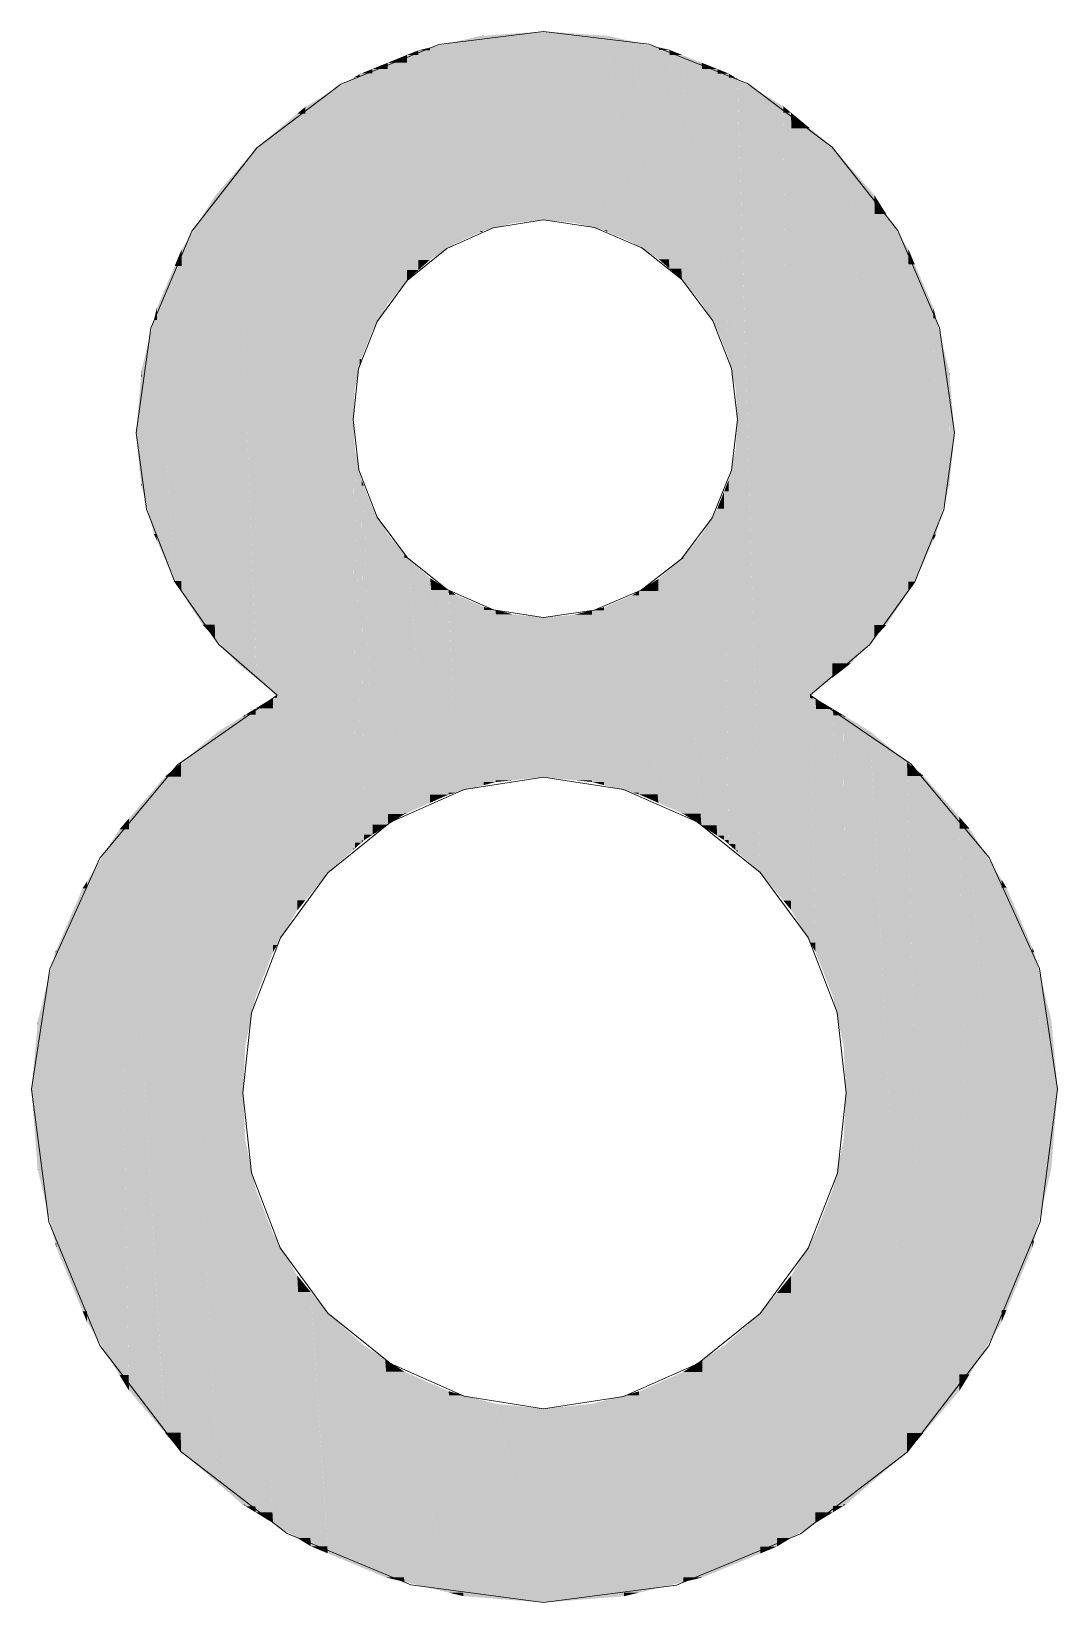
# Model space of a CAD drawing. Extents: x 885 to 2021, y 330 to 1122.
# Drawn here: x 1888.796 to 1890.175, y 643.773 to 645.885 of the extents above; entities that cross this region are included whole.
import ezdxf

# ---------------------------------------------------------------- set-up
doc = ezdxf.new("R2010")
doc.units = 0
doc.layers.get('0').update_dxf_attribs({"lineweight": 18})
doc.layers.add('P11_Plankopf_Ausführung_AF_4_800 Plankopf', color=7, linetype='Continuous', lineweight=25)

# ---------------------------------------------------------------- blocks, each defined once
blk = doc.blocks.new('Referenz-A0T8DI3SAL', base_point=(1729.7843, 502.0648))
at = {"layer": 'P11_Plankopf_Ausführung_AF_4_800 Plankopf', "color": 0, "linetype": 'Continuous', "lineweight": 13, "ltscale": 16.9}
for p, q in [((1889.4844, 645.8854), (1889.3436, 645.8679)), ((1889.6259, 645.8684), (1889.4844, 645.8854)), ((1889.3436, 645.8679), (1889.2122, 645.8146)), ((1889.7582, 645.8154), (1889.6259, 645.8684)), ((1889.2122, 645.8146), (1889.099, 645.729)), ((1889.8723, 645.73), (1889.7582, 645.8154)), ((1889.099, 645.729), (1889.0118, 645.617)), ((1889.9604, 645.6179), (1889.8723, 645.73)), ((1889.4168, 645.6214), (1889.3542, 645.5937)), ((1889.4844, 645.632), (1889.4168, 645.6214)), ((1889.5528, 645.6219), (1889.4844, 645.632)), ((1889.6162, 645.5946), (1889.5528, 645.6219)), ((1889.0118, 645.617), (1888.9565, 645.4864)), ((1890.0164, 645.4869), (1889.9604, 645.6179)), ((1889.3542, 645.5937), (1889.3009, 645.5507)), ((1889.6703, 645.5517), (1889.6162, 645.5946)), ((1889.3009, 645.5507), (1889.2606, 645.4954)), ((1889.7116, 645.4963), (1889.6703, 645.5517)), ((1889.2606, 645.4954), (1889.2359, 645.4316)), ((1889.737, 645.4321), (1889.7116, 645.4963)), ((1888.9565, 645.4864), (1888.937, 645.3458)), ((1890.0366, 645.3458), (1890.0164, 645.4869)), ((1889.2359, 645.4316), (1889.2286, 645.3635)), ((1889.745, 645.3635), (1889.737, 645.4321)), ((1888.937, 645.3458), (1888.9508, 645.2429)), ((1889.2286, 645.3635), (1889.2362, 645.2958)), ((1889.7368, 645.2953), (1889.745, 645.3635)), ((1890.0221, 645.2424), (1890.0366, 645.3458)), ((1889.2362, 645.2958), (1889.261, 645.2324)), ((1889.7111, 645.2315), (1889.7368, 645.2953)), ((1888.9508, 645.2429), (1888.9887, 645.1463)), ((1889.9831, 645.1454), (1890.0221, 645.2424)), ((1889.261, 645.2324), (1889.3014, 645.1775)), ((1889.6698, 645.1765), (1889.7111, 645.2315)), ((1889.3014, 645.1775), (1889.3547, 645.135)), ((1889.6157, 645.1341), (1889.6698, 645.1765)), ((1888.9887, 645.1463), (1889.0483, 645.0613)), ((1889.3547, 645.135), (1889.4171, 645.1077)), ((1889.5525, 645.1072), (1889.6157, 645.1341)), ((1889.9221, 645.0606), (1889.9831, 645.1454)), ((1889.4171, 645.1077), (1889.4844, 645.0975)), ((1889.4844, 645.0975), (1889.5525, 645.1072)), ((1889.0483, 645.0613), (1889.1264, 644.9929)), ((1889.8425, 644.9929), (1889.9221, 645.0606)), ((1889.1264, 644.9929), (1888.9925, 644.8995)), ((1889.9778, 644.9005), (1889.8425, 644.9929)), ((1890.0831, 644.7749), (1889.9778, 644.9005)), ((1888.9925, 644.8995), (1888.8882, 644.7738)), ((1889.4844, 644.8829), (1889.3776, 644.8661)), ((1889.5917, 644.8664), (1889.4844, 644.8829)), ((1889.3776, 644.8661), (1889.2787, 644.8223)), ((1889.6909, 644.8227), (1889.5917, 644.8664)), ((1889.2787, 644.8223), (1889.1945, 644.7543)), ((1889.7756, 644.7548), (1889.6909, 644.8227)), ((1888.8882, 644.7738), (1888.8212, 644.6249)), ((1890.1505, 644.6255), (1890.0831, 644.7749)), ((1889.1945, 644.7543), (1889.1308, 644.6669)), ((1889.8397, 644.6673), (1889.7756, 644.7548)), ((1889.1308, 644.6669), (1889.0919, 644.566)), ((1889.879, 644.5662), (1889.8397, 644.6673)), ((1890.175, 644.4635), (1890.1505, 644.6255)), ((1888.8212, 644.6249), (1888.7963, 644.4635)), ((1889.0919, 644.566), (1889.0804, 644.4584)), ((1889.8908, 644.4584), (1889.879, 644.5662)), ((1888.7963, 644.4635), (1888.8195, 644.2851)), ((1889.0804, 644.4584), (1889.0919, 644.3508)), ((1889.8791, 644.3505), (1889.8908, 644.4584)), ((1890.1514, 644.2848), (1890.175, 644.4635)), ((1889.0919, 644.3508), (1889.1307, 644.2498)), ((1889.8398, 644.2494), (1889.8791, 644.3505)), ((1888.8195, 644.2851), (1888.8881, 644.1187)), ((1890.0824, 644.1183), (1890.1514, 644.2848)), ((1889.1307, 644.2498), (1889.1945, 644.1623)), ((1889.7756, 644.1618), (1889.8398, 644.2494)), ((1889.1945, 644.1623), (1889.2786, 644.0943)), ((1889.691, 644.0939), (1889.7756, 644.1618)), ((1888.8881, 644.1187), (1888.9974, 643.9757)), ((1889.9727, 643.9752), (1890.0824, 644.1183)), ((1889.2786, 644.0943), (1889.3775, 644.0504)), ((1889.5917, 644.0501), (1889.691, 644.0939)), ((1889.3775, 644.0504), (1889.4844, 644.0336)), ((1889.4844, 644.0336), (1889.5917, 644.0501)), ((1888.9974, 643.9757), (1889.1399, 643.8659)), ((1889.8297, 643.8655), (1889.9727, 643.9752)), ((1889.1399, 643.8659), (1889.3061, 643.7968)), ((1889.6632, 643.7965), (1889.8297, 643.8655)), ((1889.3061, 643.7968), (1889.4844, 643.773)), ((1889.4844, 643.773), (1889.6632, 643.7965))]:
    blk.add_line(p, q, dxfattribs=at)
at = {"layer": 'P11_Plankopf_Ausführung_AF_4_800 Plankopf', "color": 0, "linetype": 'Continuous', "lineweight": 0, "ltscale": 0.0169}
for points in [[(1889.3661, 645.8636), (1889.3316, 645.8636), (1889.3661, 645.8716)], [(1889.3994, 645.8716), (1889.3661, 645.8716), (1889.3994, 645.8793)], [(1889.3994, 645.6152), (1889.3661, 645.6152), (1889.3661, 645.8716)], [(1889.3994, 645.6152), (1889.3994, 645.8716), (1889.3661, 645.8716)], [(1889.4037, 645.8793), (1889.3994, 645.8793), (1889.4037, 645.8796)], [(1889.4037, 645.6172), (1889.3994, 645.6172), (1889.3994, 645.8793)], [(1889.4037, 645.6172), (1889.4037, 645.8793), (1889.3994, 645.8793)], [(1889.4435, 645.8796), (1889.4037, 645.8796), (1889.4435, 645.8825)], [(1889.4435, 645.6278), (1889.4037, 645.6278), (1889.4037, 645.8796)], [(1889.4435, 645.6278), (1889.4435, 645.8796), (1889.4037, 645.8796)], [(1889.4844, 645.8825), (1889.4435, 645.8825), (1889.4844, 645.8854)], [(1889.4844, 645.632), (1889.4435, 645.632), (1889.4435, 645.8825)], [(1889.4844, 645.632), (1889.4844, 645.8825), (1889.4435, 645.8825)], [(1889.5252, 645.632), (1889.4844, 645.632), (1889.4844, 645.8854)], [(1889.5258, 645.8826), (1889.4849, 645.8826), (1889.4844, 645.8854)], [(1889.5258, 645.6281), (1889.5258, 645.8826), (1889.4849, 645.8826)], [(1889.5644, 645.6281), (1889.5258, 645.6281), (1889.5258, 645.8826)], [(1889.566, 645.8799), (1889.5262, 645.8799), (1889.5258, 645.8826)], [(1889.566, 645.6178), (1889.566, 645.8799), (1889.5262, 645.8799)], [(1889.5699, 645.6178), (1889.566, 645.6178), (1889.566, 645.8799)], [(1889.5699, 645.8797), (1889.566, 645.8797), (1889.566, 645.8799)], [(1889.5699, 645.6161), (1889.5699, 645.8797), (1889.566, 645.8797)], [(1889.6023, 645.6161), (1889.5699, 645.6161), (1889.5699, 645.8797)], [(1889.6041, 645.8719), (1889.5709, 645.8719), (1889.5699, 645.8797)], [(1889.6041, 645.6014), (1889.6041, 645.8719), (1889.5709, 645.8719)], [(1889.6365, 645.6014), (1889.6041, 645.6014), (1889.6041, 645.8719)], [(1889.6392, 645.8639), (1889.6051, 645.8639), (1889.6041, 645.8719)], [(1889.3009, 645.8433), (1889.275, 645.8433), (1889.3009, 645.8538)], [(1889.3163, 645.8538), (1889.3009, 645.8538), (1889.3163, 645.86)], [(1889.3163, 645.5645), (1889.3009, 645.5645), (1889.3009, 645.8538)], [(1889.3163, 645.5645), (1889.3163, 645.8538), (1889.3009, 645.8538)], [(1889.3316, 645.86), (1889.3163, 645.86), (1889.3316, 645.8636)], [(1889.3316, 645.5782), (1889.3163, 645.5782), (1889.3163, 645.86)], [(1889.3316, 645.5782), (1889.3316, 645.86), (1889.3163, 645.86)], [(1889.3661, 645.6005), (1889.3316, 645.6005), (1889.3316, 645.8636)], [(1889.3661, 645.6005), (1889.3661, 645.8636), (1889.3316, 645.8636)], [(1889.6392, 645.5791), (1889.6392, 645.8639), (1889.6051, 645.8639)], [(1889.6528, 645.5791), (1889.6392, 645.5791), (1889.6392, 645.8639)], [(1889.6534, 645.8606), (1889.6393, 645.8606), (1889.6392, 645.8639)], [(1889.6534, 645.5666), (1889.6534, 645.8606), (1889.6393, 645.8606)], [(1889.6695, 645.5666), (1889.6534, 645.5666), (1889.6534, 645.8606)], [(1889.6703, 645.8539), (1889.6538, 645.8539), (1889.6534, 645.8606)], [(1889.6703, 645.5517), (1889.6703, 645.8539), (1889.6538, 645.8539)], [(1889.6943, 645.5517), (1889.6703, 645.5517), (1889.6703, 645.8539)], [(1889.6968, 645.8433), (1889.6712, 645.8433), (1889.6703, 645.8539)], [(1889.2543, 645.8289), (1889.2395, 645.8289), (1889.2543, 645.8349)], [(1889.275, 645.8349), (1889.2543, 645.8349), (1889.275, 645.8433)], [(1889.275, 645.5188), (1889.2543, 645.5188), (1889.2543, 645.8349)], [(1889.275, 645.5188), (1889.275, 645.8349), (1889.2543, 645.8349)], [(1889.3009, 645.5507), (1889.275, 645.5507), (1889.275, 645.8433)], [(1889.3009, 645.5507), (1889.3009, 645.8433), (1889.275, 645.8433)], [(1889.6968, 645.5198), (1889.6968, 645.8433), (1889.6712, 645.8433)], [(1889.7159, 645.5198), (1889.6968, 645.5198), (1889.6968, 645.8433)], [(1889.718, 645.8348), (1889.6973, 645.8348), (1889.6968, 645.8433)], [(1889.718, 645.484), (1889.718, 645.8348), (1889.6973, 645.8348)], [(1889.7315, 645.484), (1889.718, 645.484), (1889.718, 645.8348)], [(1889.733, 645.8288), (1889.7182, 645.8288), (1889.718, 645.8348)], [(1889.2286, 645.8022), (1889.1945, 645.8022), (1889.2286, 645.8227)], [(1889.2308, 645.8227), (1889.2286, 645.8227), (1889.2308, 645.8241)], [(1889.2308, 645.4046), (1889.2286, 645.4046), (1889.2286, 645.8227)], [(1889.2308, 645.4046), (1889.2308, 645.8227), (1889.2286, 645.8227)], [(1889.2373, 645.8241), (1889.2308, 645.8241), (1889.2373, 645.828)], [(1889.2373, 645.4345), (1889.2308, 645.4345), (1889.2308, 645.8241)], [(1889.2373, 645.4345), (1889.2373, 645.8241), (1889.2308, 645.8241)], [(1889.2395, 645.828), (1889.2373, 645.828), (1889.2395, 645.8289)], [(1889.2395, 645.4448), (1889.2373, 645.4448), (1889.2373, 645.828)], [(1889.2395, 645.4448), (1889.2395, 645.828), (1889.2373, 645.828)], [(1889.2543, 645.4832), (1889.2395, 645.4832), (1889.2395, 645.8289)], [(1889.2543, 645.4832), (1889.2543, 645.8289), (1889.2395, 645.8289)], [(1889.733, 645.4463), (1889.733, 645.8288), (1889.7182, 645.8288)], [(1889.7333, 645.4463), (1889.733, 645.4463), (1889.733, 645.8288)], [(1889.7333, 645.8286), (1889.733, 645.8286), (1889.733, 645.8288)], [(1889.7333, 645.4455), (1889.7333, 645.8286), (1889.733, 645.8286)], [(1889.7415, 645.4455), (1889.7333, 645.4455), (1889.7333, 645.8286)], [(1889.7424, 645.8231), (1889.7334, 645.8231), (1889.7333, 645.8286)], [(1889.7424, 645.405), (1889.7424, 645.8231), (1889.7334, 645.8231)], [(1889.7448, 645.405), (1889.7424, 645.405), (1889.7424, 645.8231)], [(1889.745, 645.8216), (1889.7424, 645.8216), (1889.7424, 645.8231)], [(1889.745, 645.3635), (1889.745, 645.8216), (1889.7424, 645.8216)], [(1889.7748, 644.782), (1889.745, 644.782), (1889.745, 645.8216)], [(1889.7756, 645.8033), (1889.7456, 645.8033), (1889.745, 645.8216)], [(1889.1945, 645.7839), (1889.1642, 645.7839), (1889.1945, 645.8022)], [(1889.2286, 644.7849), (1889.1945, 644.7849), (1889.1945, 645.8022)], [(1889.2286, 644.7849), (1889.2286, 645.8022), (1889.1945, 645.8022)], [(1889.7756, 644.7548), (1889.7756, 645.8033), (1889.7456, 645.8033)], [(1889.8054, 644.7548), (1889.7756, 644.7548), (1889.7756, 645.8033)], [(1889.8065, 645.7849), (1889.7761, 645.7849), (1889.7756, 645.8033)], [(1889.1535, 645.7521), (1889.1264, 645.7521), (1889.1535, 645.7749)], [(1889.1642, 645.7749), (1889.1535, 645.7749), (1889.1642, 645.7839)], [(1889.1642, 644.717), (1889.1535, 644.717), (1889.1535, 645.7749)], [(1889.1642, 644.717), (1889.1642, 645.7749), (1889.1535, 645.7749)], [(1889.1945, 644.7543), (1889.1642, 644.7543), (1889.1642, 645.7839)], [(1889.1945, 644.7543), (1889.1945, 645.7839), (1889.1642, 645.7839)], [(1889.8065, 644.7169), (1889.8065, 645.7849), (1889.7761, 645.7849)], [(1889.8167, 644.7169), (1889.8065, 644.7169), (1889.8065, 645.7849)], [(1889.8168, 645.7763), (1889.8066, 645.7763), (1889.8065, 645.7849)], [(1889.8168, 644.7043), (1889.8168, 645.7763), (1889.8066, 645.7763)], [(1889.8415, 644.7043), (1889.8168, 644.7043), (1889.8168, 645.7763)], [(1889.8425, 645.7549), (1889.8173, 645.7549), (1889.8168, 645.7763)], [(1889.1264, 645.729), (1889.099, 645.729), (1889.1264, 645.7521)], [(1889.1535, 644.7038), (1889.1264, 644.7038), (1889.1264, 645.7521)], [(1889.1535, 644.7038), (1889.1535, 645.7521), (1889.1264, 645.7521)], [(1889.8425, 644.6603), (1889.8425, 645.7549), (1889.8173, 645.7549)], [(1889.8723, 645.0163), (1889.8425, 645.0163), (1889.8425, 645.7549)], [(1889.8723, 645.73), (1889.8435, 645.73), (1889.8425, 645.7549)], [(1889.099, 645.6985), (1889.0725, 645.6985), (1889.099, 645.729)], [(1889.1256, 645.0151), (1889.099, 645.0151), (1889.099, 645.729)], [(1889.1264, 644.9929), (1889.1264, 645.729), (1889.099, 645.729)], [(1889.8723, 645.0163), (1889.8723, 645.73), (1889.8435, 645.73)], [(1889.8974, 645.0359), (1889.8723, 645.0359), (1889.8723, 645.73)], [(1889.8974, 645.7013), (1889.8733, 645.7013), (1889.8723, 645.73)], [(1889.0725, 645.6645), (1889.0431, 645.6645), (1889.0725, 645.6985)], [(1889.0981, 645.0364), (1889.0725, 645.0364), (1889.0725, 645.6985)], [(1889.099, 645.0151), (1889.099, 645.6985), (1889.0725, 645.6985)], [(1889.8974, 645.0359), (1889.8974, 645.7013), (1889.8733, 645.7013)], [(1889.9287, 645.0699), (1889.8974, 645.0699), (1889.8974, 645.7013)], [(1889.9287, 645.6655), (1889.8992, 645.6655), (1889.8974, 645.7013)], [(1889.0431, 645.6374), (1889.0262, 645.6374), (1889.0431, 645.6645)], [(1889.071, 645.0692), (1889.0431, 645.0692), (1889.0431, 645.6645)], [(1889.0725, 645.0364), (1889.0725, 645.6645), (1889.0431, 645.6645)], [(1889.9287, 645.0699), (1889.9287, 645.6655), (1889.8992, 645.6655)], [(1889.9447, 645.0872), (1889.9287, 645.0872), (1889.9287, 645.6655)], [(1889.9447, 645.6401), (1889.9294, 645.6401), (1889.9287, 645.6655)], [(1889.9447, 645.0872), (1889.9447, 645.6401), (1889.9294, 645.6401)], [(1889.9743, 645.1321), (1889.9447, 645.1321), (1889.9447, 645.6401)], [(1889.9743, 645.593), (1889.9474, 645.593), (1889.9447, 645.6401)], [(1889.0262, 645.5921), (1888.998, 645.5921), (1889.0262, 645.6374)], [(1889.0426, 645.088), (1889.0262, 645.088), (1889.0262, 645.6374)], [(1889.0431, 645.0692), (1889.0431, 645.6374), (1889.0262, 645.6374)], [(1889.4037, 645.6172), (1889.4435, 645.6278), (1889.4037, 645.6278)], [(1889.4435, 645.6278), (1889.4844, 645.632), (1889.4435, 645.632)], [(1889.5258, 645.6281), (1889.5252, 645.632), (1889.4844, 645.632)], [(1889.566, 645.6178), (1889.5644, 645.6281), (1889.5258, 645.6281)], [(1889.3316, 645.5782), (1889.3661, 645.6005), (1889.3316, 645.6005)], [(1889.3661, 645.6005), (1889.3994, 645.6152), (1889.3661, 645.6152)], [(1889.3994, 645.6152), (1889.4037, 645.6172), (1889.3994, 645.6172)], [(1889.5699, 645.6161), (1889.5699, 645.6178), (1889.566, 645.6178)], [(1889.6041, 645.6014), (1889.6023, 645.6161), (1889.5699, 645.6161)], [(1889.6392, 645.5791), (1889.6365, 645.6014), (1889.6041, 645.6014)], [(1888.998, 645.57), (1888.9887, 645.57), (1888.998, 645.5921)], [(1889.0238, 645.1317), (1888.998, 645.1317), (1888.998, 645.5921)], [(1889.0262, 645.088), (1889.0262, 645.5921), (1888.998, 645.5921)], [(1889.3163, 645.5645), (1889.3316, 645.5782), (1889.3163, 645.5782)], [(1889.6534, 645.5666), (1889.6528, 645.5791), (1889.6392, 645.5791)], [(1889.9743, 645.1321), (1889.9743, 645.593), (1889.9474, 645.593)], [(1889.9831, 645.1454), (1889.9743, 645.1454), (1889.9743, 645.593)], [(1889.9831, 645.5724), (1889.9747, 645.5724), (1889.9743, 645.593)], [(1888.9887, 645.5136), (1888.9648, 645.5136), (1888.9887, 645.57)], [(1888.9977, 645.1463), (1888.9887, 645.1463), (1888.9887, 645.57)], [(1888.998, 645.1317), (1888.998, 645.57), (1888.9887, 645.57)], [(1889.3009, 645.5507), (1889.3163, 645.5645), (1889.3009, 645.5645)], [(1889.6703, 645.5517), (1889.6695, 645.5666), (1889.6534, 645.5666)], [(1889.9831, 645.1454), (1889.9831, 645.5724), (1889.9747, 645.5724)], [(1890.008, 645.2008), (1889.9831, 645.2008), (1889.9831, 645.5724)], [(1890.008, 645.5142), (1889.987, 645.5142), (1889.9831, 645.5724)], [(1889.275, 645.5188), (1889.3009, 645.5507), (1889.275, 645.5507)], [(1889.6968, 645.5198), (1889.6943, 645.5517), (1889.6703, 645.5517)], [(1888.9648, 645.4976), (1888.9609, 645.4976), (1888.9648, 645.5136)], [(1888.9851, 645.2007), (1888.9648, 645.2007), (1888.9648, 645.5136)], [(1888.9887, 645.1463), (1888.9887, 645.5136), (1888.9648, 645.5136)], [(1889.2543, 645.4832), (1889.275, 645.5188), (1889.2543, 645.5188)], [(1889.718, 645.484), (1889.7159, 645.5198), (1889.6968, 645.5198)], [(1890.008, 645.2008), (1890.008, 645.5142), (1889.987, 645.5142)], [(1890.0117, 645.209), (1890.008, 645.209), (1890.008, 645.5142)], [(1890.0117, 645.4995), (1890.0082, 645.4995), (1890.008, 645.5142)], [(1888.9609, 645.4308), (1888.9443, 645.4308), (1888.9609, 645.4976)], [(1888.9647, 645.2097), (1888.9609, 645.2097), (1888.9609, 645.4976)], [(1888.9648, 645.2007), (1888.9648, 645.4976), (1888.9609, 645.4976)], [(1890.0117, 645.209), (1890.0117, 645.4995), (1890.0082, 645.4995)], [(1890.0289, 645.2736), (1890.0117, 645.2736), (1890.0117, 645.4995)], [(1890.0289, 645.4311), (1890.0169, 645.4311), (1890.0117, 645.4995)], [(1889.2395, 645.4448), (1889.2543, 645.4832), (1889.2395, 645.4832)], [(1889.733, 645.4463), (1889.7315, 645.484), (1889.718, 645.484)], [(1888.9443, 645.4213), (1888.9435, 645.4213), (1888.9443, 645.4308)], [(1888.9561, 645.2737), (1888.9443, 645.2737), (1888.9443, 645.4308)], [(1888.9609, 645.2097), (1888.9609, 645.4308), (1888.9443, 645.4308)], [(1889.2308, 645.4046), (1889.2373, 645.4345), (1889.2308, 645.4345)], [(1889.2373, 645.4345), (1889.2395, 645.4448), (1889.2373, 645.4448)], [(1889.7333, 645.4455), (1889.7333, 645.4463), (1889.733, 645.4463)], [(1889.7424, 645.405), (1889.7415, 645.4455), (1889.7333, 645.4455)], [(1890.0289, 645.2736), (1890.0289, 645.4311), (1890.0169, 645.4311)], [(1890.0297, 645.2764), (1890.0289, 645.2764), (1890.0289, 645.4311)], [(1890.0297, 645.4228), (1890.029, 645.4228), (1890.0289, 645.4311)], [(1888.9435, 645.3458), (1888.937, 645.3458), (1888.9435, 645.4213)], [(1888.9443, 645.2768), (1888.9435, 645.2768), (1888.9435, 645.4213)], [(1888.9443, 645.2737), (1888.9443, 645.4213), (1888.9435, 645.4213)], [(1890.0297, 645.2764), (1890.0297, 645.4228), (1890.029, 645.4228)], [(1890.0366, 645.3458), (1890.0297, 645.3458), (1890.0297, 645.4228)], [(1889.2286, 645.3635), (1889.2308, 645.4046), (1889.2286, 645.4046)], [(1889.745, 645.3635), (1889.7448, 645.405), (1889.7424, 645.405)], [(1888.9435, 645.2768), (1888.9435, 645.3458), (1888.937, 645.3458)], [(1889.231, 644.7871), (1889.2286, 644.7871), (1889.2286, 645.3635)], [(1889.231, 645.3226), (1889.2288, 645.3226), (1889.2286, 645.3635)], [(1889.745, 645.3223), (1889.7422, 645.3223), (1889.745, 645.3635)], [(1890.0297, 645.2764), (1890.0366, 645.3458), (1890.0297, 645.3458)], [(1889.231, 644.7871), (1889.231, 645.3226), (1889.2288, 645.3226)], [(1889.2398, 644.7949), (1889.231, 644.7949), (1889.231, 645.3226)], [(1889.2398, 645.2826), (1889.2317, 645.2826), (1889.231, 645.3226)], [(1889.7422, 645.282), (1889.733, 645.282), (1889.7422, 645.3223)], [(1889.745, 644.7845), (1889.7422, 644.7845), (1889.7422, 645.3223)], [(1889.745, 644.782), (1889.745, 645.3223), (1889.7422, 645.3223)], [(1889.2398, 644.7949), (1889.2398, 645.2826), (1889.2317, 645.2826)], [(1889.2429, 644.7977), (1889.2398, 644.7977), (1889.2398, 645.2826)], [(1889.2429, 645.2747), (1889.2399, 645.2747), (1889.2398, 645.2826)], [(1889.733, 645.2669), (1889.7269, 645.2669), (1889.733, 645.282)], [(1889.7421, 644.7928), (1889.733, 644.7928), (1889.733, 645.282)], [(1889.7422, 644.7845), (1889.7422, 645.282), (1889.733, 645.282)], [(1888.9443, 645.2737), (1888.9443, 645.2768), (1888.9435, 645.2768)], [(1888.9609, 645.2097), (1888.9561, 645.2737), (1888.9443, 645.2737)], [(1889.2429, 644.7977), (1889.2429, 645.2747), (1889.2399, 645.2747)], [(1889.2547, 644.8054), (1889.2429, 644.8054), (1889.2429, 645.2747)], [(1889.2547, 645.2445), (1889.2437, 645.2445), (1889.2429, 645.2747)], [(1889.7269, 645.2437), (1889.7176, 645.2437), (1889.7269, 645.2669)], [(1889.7329, 644.7982), (1889.7269, 644.7982), (1889.7269, 645.2669)], [(1889.733, 644.7928), (1889.733, 645.2669), (1889.7269, 645.2669)], [(1890.0117, 645.209), (1890.0289, 645.2736), (1890.0117, 645.2736)], [(1890.0289, 645.2736), (1890.0297, 645.2764), (1890.0289, 645.2764)], [(1889.2547, 644.8054), (1889.2547, 645.2445), (1889.2437, 645.2445)], [(1889.2754, 644.8188), (1889.2547, 644.8188), (1889.2547, 645.2445)], [(1889.2754, 645.2092), (1889.2564, 645.2092), (1889.2547, 645.2445)], [(1889.7176, 645.2082), (1889.6964, 645.2082), (1889.7176, 645.2437)], [(1889.7268, 644.8042), (1889.7176, 644.8042), (1889.7176, 645.2437)], [(1889.7269, 644.7982), (1889.7269, 645.2437), (1889.7176, 645.2437)], [(1888.9648, 645.2007), (1888.9647, 645.2097), (1888.9609, 645.2097)], [(1888.9887, 645.1463), (1888.9851, 645.2007), (1888.9648, 645.2007)], [(1889.2754, 644.8188), (1889.2754, 645.2092), (1889.2564, 645.2092)], [(1889.2975, 644.8331), (1889.2754, 644.8331), (1889.2754, 645.2092)], [(1889.2975, 645.1823), (1889.277, 645.1823), (1889.2754, 645.2092)], [(1889.6964, 645.1792), (1889.6721, 645.1792), (1889.6964, 645.2082)], [(1889.7169, 644.8179), (1889.6964, 644.8179), (1889.6964, 645.2082)], [(1889.7176, 644.8042), (1889.7176, 645.2082), (1889.6964, 645.2082)], [(1889.9831, 645.1454), (1890.008, 645.2008), (1889.9831, 645.2008)], [(1890.008, 645.2008), (1890.0117, 645.209), (1890.008, 645.209)], [(1889.2975, 644.8331), (1889.2975, 645.1823), (1889.277, 645.1823)], [(1889.3014, 644.8348), (1889.2975, 644.8348), (1889.2975, 645.1823)], [(1889.3014, 645.1775), (1889.2975, 645.1775), (1889.2975, 645.1823)], [(1889.3014, 644.8348), (1889.3014, 645.1775), (1889.2975, 645.1775)], [(1889.332, 644.8484), (1889.3014, 644.8484), (1889.3014, 645.1775)], [(1889.332, 645.1503), (1889.304, 645.1503), (1889.3014, 645.1775)], [(1889.6698, 645.1494), (1889.6387, 645.1494), (1889.6698, 645.1765)], [(1889.6721, 645.1765), (1889.6698, 645.1765), (1889.6721, 645.1792)], [(1889.6721, 644.8345), (1889.6698, 644.8345), (1889.6698, 645.1765)], [(1889.6721, 644.8335), (1889.6721, 645.1765), (1889.6698, 645.1765)], [(1889.6953, 644.8335), (1889.6721, 644.8335), (1889.6721, 645.1792)], [(1889.6964, 644.8179), (1889.6964, 645.1792), (1889.6721, 645.1792)], [(1888.998, 645.1317), (1888.9977, 645.1463), (1888.9887, 645.1463)], [(1889.332, 644.8484), (1889.332, 645.1503), (1889.304, 645.1503)], [(1889.3569, 644.8594), (1889.332, 644.8594), (1889.332, 645.1503)], [(1889.3569, 645.1344), (1889.3334, 645.1344), (1889.332, 645.1503)], [(1889.3569, 644.8594), (1889.3569, 645.1344), (1889.3334, 645.1344)], [(1889.3665, 644.862), (1889.3569, 644.862), (1889.3569, 645.1344)], [(1889.3665, 645.1282), (1889.3572, 645.1282), (1889.3569, 645.1344)], [(1889.6124, 645.1274), (1889.6037, 645.1274), (1889.6124, 645.1329)], [(1889.6387, 645.1329), (1889.6124, 645.1329), (1889.6387, 645.1494)], [(1889.6376, 644.8597), (1889.6124, 644.8597), (1889.6124, 645.1329)], [(1889.6387, 644.8482), (1889.6387, 645.1329), (1889.6124, 645.1329)], [(1889.6685, 644.8482), (1889.6387, 644.8482), (1889.6387, 645.1494)], [(1889.6698, 644.8345), (1889.6698, 645.1494), (1889.6387, 645.1494)], [(1889.9743, 645.1321), (1889.9831, 645.1454), (1889.9743, 645.1454)], [(1889.0262, 645.088), (1889.0238, 645.1317), (1888.998, 645.1317)], [(1889.3665, 644.862), (1889.3665, 645.1282), (1889.3572, 645.1282)], [(1889.4041, 644.872), (1889.3665, 644.872), (1889.3665, 645.1282)], [(1889.4041, 645.1118), (1889.3689, 645.1118), (1889.3665, 645.1282)], [(1889.4041, 644.872), (1889.4041, 645.1118), (1889.3689, 645.1118)], [(1889.4198, 644.8762), (1889.4041, 644.8762), (1889.4041, 645.1118)], [(1889.4198, 645.1077), (1889.4043, 645.1077), (1889.4041, 645.1118)], [(1889.5657, 645.1071), (1889.5493, 645.1071), (1889.5657, 645.1112)], [(1889.6037, 645.1112), (1889.5657, 645.1112), (1889.6037, 645.1274)], [(1889.6022, 644.872), (1889.5657, 644.872), (1889.5657, 645.1112)], [(1889.6037, 644.862), (1889.6037, 645.1112), (1889.5657, 645.1112)], [(1889.6123, 644.862), (1889.6037, 644.862), (1889.6037, 645.1274)], [(1889.6124, 644.8597), (1889.6124, 645.1274), (1889.6037, 645.1274)], [(1889.9447, 645.0872), (1889.9743, 645.1321), (1889.9447, 645.1321)], [(1889.4198, 644.8762), (1889.4198, 645.1077), (1889.4043, 645.1077)], [(1889.4437, 644.8786), (1889.4198, 644.8786), (1889.4198, 645.1077)], [(1889.4437, 645.1015), (1889.4204, 645.1015), (1889.4198, 645.1077)], [(1889.4437, 644.8786), (1889.4437, 645.1015), (1889.4204, 645.1015)], [(1889.4844, 644.8829), (1889.4437, 644.8829), (1889.4437, 645.1015)], [(1889.4844, 645.0975), (1889.4444, 645.0975), (1889.4437, 645.1015)], [(1889.4844, 644.8829), (1889.4844, 645.0975), (1889.4444, 645.0975)], [(1889.5256, 645.0975), (1889.4844, 645.0975), (1889.5256, 645.1011)], [(1889.5248, 644.8829), (1889.4844, 644.8829), (1889.4844, 645.0975)], [(1889.5256, 644.8787), (1889.5256, 645.0975), (1889.4844, 645.0975)], [(1889.5493, 645.1011), (1889.5256, 645.1011), (1889.5493, 645.1071)], [(1889.5491, 644.8787), (1889.5256, 644.8787), (1889.5256, 645.1011)], [(1889.5493, 644.8763), (1889.5493, 645.1011), (1889.5256, 645.1011)], [(1889.5654, 644.8763), (1889.5493, 644.8763), (1889.5493, 645.1071)], [(1889.5657, 644.872), (1889.5657, 645.1071), (1889.5493, 645.1071)], [(1889.0431, 645.0692), (1889.0426, 645.088), (1889.0262, 645.088)], [(1889.0725, 645.0364), (1889.071, 645.0692), (1889.0431, 645.0692)], [(1889.8974, 645.0359), (1889.9287, 645.0699), (1889.8974, 645.0699)], [(1889.9287, 645.0699), (1889.9447, 645.0872), (1889.9287, 645.0872)], [(1889.099, 645.0151), (1889.0981, 645.0364), (1889.0725, 645.0364)], [(1889.8723, 645.0163), (1889.8974, 645.0359), (1889.8723, 645.0359)], [(1889.1264, 644.9929), (1889.1256, 645.0151), (1889.099, 645.0151)], [(1889.8425, 644.9929), (1889.8723, 645.0163), (1889.8425, 645.0163)], [(1889.1209, 644.9751), (1889.0975, 644.9751), (1889.1209, 644.9895)], [(1889.1264, 644.9895), (1889.1209, 644.9895), (1889.1264, 644.9929)], [(1889.1264, 644.657), (1889.1209, 644.657), (1889.1209, 644.9895)], [(1889.1264, 644.657), (1889.1264, 644.9895), (1889.1209, 644.9895)], [(1889.8494, 644.6603), (1889.8425, 644.6603), (1889.8425, 644.9929)], [(1889.8497, 644.9886), (1889.8426, 644.9886), (1889.8425, 644.9929)], [(1889.8497, 644.648), (1889.8497, 644.9886), (1889.8426, 644.9886)], [(1889.8697, 644.648), (1889.8497, 644.648), (1889.8497, 644.9886)], [(1889.8733, 644.9744), (1889.8505, 644.9744), (1889.8497, 644.9886)], [(1889.0795, 644.9439), (1889.0468, 644.9439), (1889.0795, 644.9641)], [(1889.0804, 644.9641), (1889.0795, 644.9641), (1889.0804, 644.9646)], [(1889.0804, 643.9053), (1889.0795, 643.9053), (1889.0795, 644.9641)], [(1889.0804, 643.9048), (1889.0804, 644.9641), (1889.0795, 644.9641)], [(1889.0839, 644.9646), (1889.0804, 644.9646), (1889.0839, 644.9668)], [(1889.0839, 644.5233), (1889.0804, 644.5233), (1889.0804, 644.9646)], [(1889.0839, 644.5233), (1889.0839, 644.9646), (1889.0804, 644.9646)], [(1889.0975, 644.9668), (1889.0839, 644.9668), (1889.0975, 644.9751)], [(1889.0975, 644.5869), (1889.0839, 644.5869), (1889.0839, 644.9668)], [(1889.0975, 644.5869), (1889.0975, 644.9668), (1889.0839, 644.9668)], [(1889.1209, 644.6476), (1889.0975, 644.6476), (1889.0975, 644.9751)], [(1889.1209, 644.6476), (1889.1209, 644.9751), (1889.0975, 644.9751)], [(1889.8733, 644.5872), (1889.8733, 644.9744), (1889.8505, 644.9744)], [(1889.8852, 644.5872), (1889.8733, 644.5872), (1889.8733, 644.9744)], [(1889.8871, 644.9661), (1889.8736, 644.9661), (1889.8733, 644.9744)], [(1889.8871, 644.5235), (1889.8871, 644.9661), (1889.8736, 644.9661)], [(1889.8904, 644.5235), (1889.8871, 644.5235), (1889.8871, 644.9661)], [(1889.8908, 644.9639), (1889.8872, 644.9639), (1889.8871, 644.9661)], [(1889.8908, 644.4584), (1889.8908, 644.9639), (1889.8872, 644.9639)], [(1889.9229, 643.9327), (1889.8908, 643.9327), (1889.8908, 644.9639)], [(1889.9229, 644.9446), (1889.8914, 644.9446), (1889.8908, 644.9639)], [(1889.0468, 644.9019), (1888.9974, 644.9019), (1889.0468, 644.9439)], [(1889.0786, 643.9334), (1889.0468, 643.9334), (1889.0468, 644.9439)], [(1889.0795, 643.9053), (1889.0795, 644.9439), (1889.0468, 644.9439)], [(1889.9229, 643.9327), (1889.9229, 644.9446), (1889.8914, 644.9446)], [(1889.9727, 643.9752), (1889.9229, 643.9752), (1889.9229, 644.9446)], [(1889.9727, 644.903), (1889.9251, 644.903), (1889.9229, 644.9446)], [(1888.9974, 644.8833), (1888.9756, 644.8833), (1888.9974, 644.9019)], [(1889.0446, 643.9757), (1888.9974, 643.9757), (1888.9974, 644.9019)], [(1889.0468, 643.9334), (1889.0468, 644.9019), (1888.9974, 644.9019)], [(1889.9727, 643.9752), (1889.9727, 644.903), (1889.9251, 644.903)], [(1889.9949, 644.0012), (1889.9727, 644.0012), (1889.9727, 644.903)], [(1889.9949, 644.8844), (1889.9732, 644.8844), (1889.9727, 644.903)], [(1888.9756, 644.8273), (1888.9273, 644.8273), (1888.9756, 644.8833)], [(1888.9968, 644.0014), (1888.9756, 644.0014), (1888.9756, 644.8833)], [(1888.9974, 643.9757), (1888.9974, 644.8833), (1888.9756, 644.8833)], [(1889.4437, 644.8786), (1889.4844, 644.8829), (1889.4437, 644.8829)], [(1889.5256, 644.8787), (1889.5248, 644.8829), (1889.4844, 644.8829)], [(1889.5493, 644.8763), (1889.5491, 644.8787), (1889.5256, 644.8787)], [(1889.9949, 644.0012), (1889.9949, 644.8844), (1889.9732, 644.8844)], [(1890.0431, 644.0576), (1889.9949, 644.0576), (1889.9949, 644.8844)], [(1890.0431, 644.8292), (1889.9981, 644.8292), (1889.9949, 644.8844)], [(1889.332, 644.8484), (1889.3569, 644.8594), (1889.332, 644.8594)], [(1889.3569, 644.8594), (1889.3665, 644.862), (1889.3569, 644.862)], [(1889.3665, 644.862), (1889.4041, 644.872), (1889.3665, 644.872)], [(1889.4041, 644.872), (1889.4198, 644.8762), (1889.4041, 644.8762)], [(1889.4198, 644.8762), (1889.4437, 644.8786), (1889.4198, 644.8786)], [(1889.5657, 644.872), (1889.5654, 644.8763), (1889.5493, 644.8763)], [(1889.6037, 644.862), (1889.6022, 644.872), (1889.5657, 644.872)], [(1889.6124, 644.8597), (1889.6123, 644.862), (1889.6037, 644.862)], [(1889.6387, 644.8482), (1889.6376, 644.8597), (1889.6124, 644.8597)], [(1889.3014, 644.8348), (1889.332, 644.8484), (1889.3014, 644.8484)], [(1889.6698, 644.8345), (1889.6685, 644.8482), (1889.6387, 644.8482)], [(1888.9273, 644.8125), (1888.9145, 644.8125), (1888.9273, 644.8273)], [(1888.9722, 644.0581), (1888.9273, 644.0581), (1888.9273, 644.8273)], [(1888.9756, 644.0014), (1888.9756, 644.8273), (1888.9273, 644.8273)], [(1889.2547, 644.8054), (1889.2754, 644.8188), (1889.2547, 644.8188)], [(1889.2754, 644.8188), (1889.2975, 644.8331), (1889.2754, 644.8331)], [(1889.2975, 644.8331), (1889.3014, 644.8348), (1889.2975, 644.8348)], [(1889.6721, 644.8335), (1889.6721, 644.8345), (1889.6698, 644.8345)], [(1889.6964, 644.8179), (1889.6953, 644.8335), (1889.6721, 644.8335)], [(1889.7176, 644.8042), (1889.7169, 644.8179), (1889.6964, 644.8179)], [(1890.0431, 644.0576), (1890.0431, 644.8292), (1889.9981, 644.8292)], [(1890.0566, 644.0797), (1890.0431, 644.0797), (1890.0431, 644.8292)], [(1890.0566, 644.8137), (1890.0434, 644.8137), (1890.0431, 644.8292)], [(1888.9145, 644.7426), (1888.8709, 644.7426), (1888.9145, 644.8125)], [(1888.9269, 644.079), (1888.9145, 644.079), (1888.9145, 644.8125)], [(1888.9273, 644.0581), (1888.9273, 644.8125), (1888.9145, 644.8125)], [(1889.231, 644.7871), (1889.2398, 644.7949), (1889.231, 644.7949)], [(1889.2398, 644.7949), (1889.2429, 644.7977), (1889.2398, 644.7977)], [(1889.2429, 644.7977), (1889.2547, 644.8054), (1889.2429, 644.8054)], [(1889.7269, 644.7982), (1889.7268, 644.8042), (1889.7176, 644.8042)], [(1889.733, 644.7928), (1889.7329, 644.7982), (1889.7269, 644.7982)], [(1890.0566, 644.0797), (1890.0566, 644.8137), (1890.0434, 644.8137)], [(1890.0997, 644.15), (1890.0566, 644.15), (1890.0566, 644.8137)], [(1890.0997, 644.7451), (1890.0611, 644.7451), (1890.0566, 644.8137)], [(1889.1945, 644.7543), (1889.2286, 644.7849), (1889.1945, 644.7849)], [(1889.2286, 644.7849), (1889.231, 644.7871), (1889.2286, 644.7871)], [(1889.7422, 644.7845), (1889.7421, 644.7928), (1889.733, 644.7928)], [(1889.745, 644.782), (1889.745, 644.7845), (1889.7422, 644.7845)], [(1889.7756, 644.7548), (1889.7748, 644.782), (1889.745, 644.782)], [(1889.1642, 644.717), (1889.1945, 644.7543), (1889.1642, 644.7543)], [(1889.8065, 644.7169), (1889.8054, 644.7548), (1889.7756, 644.7548)], [(1888.865, 644.6504), (1888.8297, 644.6504), (1888.865, 644.7332)], [(1888.8709, 644.7332), (1888.865, 644.7332), (1888.8709, 644.7426)], [(1888.8708, 644.1647), (1888.865, 644.1647), (1888.865, 644.7332)], [(1888.8709, 644.1504), (1888.8709, 644.7332), (1888.865, 644.7332)], [(1888.9098, 644.1504), (1888.8709, 644.1504), (1888.8709, 644.7426)], [(1888.9145, 644.079), (1888.9145, 644.7426), (1888.8709, 644.7426)], [(1890.0997, 644.15), (1890.0997, 644.7451), (1890.0611, 644.7451)], [(1890.1065, 644.1665), (1890.0997, 644.1665), (1890.0997, 644.7451)], [(1890.1065, 644.7342), (1890.0998, 644.7342), (1890.0997, 644.7451)], [(1890.1065, 644.1665), (1890.1065, 644.7342), (1890.0998, 644.7342)], [(1890.1412, 644.2501), (1890.1065, 644.2501), (1890.1065, 644.7342)], [(1890.1412, 644.6532), (1890.1123, 644.6532), (1890.1065, 644.7342)], [(1889.1535, 644.7038), (1889.1642, 644.717), (1889.1535, 644.717)], [(1889.8168, 644.7043), (1889.8167, 644.7169), (1889.8065, 644.7169)], [(1889.1264, 644.657), (1889.1535, 644.7038), (1889.1264, 644.7038)], [(1889.8425, 644.6603), (1889.8415, 644.7043), (1889.8168, 644.7043)], [(1888.8283, 644.5566), (1888.8052, 644.5566), (1888.8283, 644.6472)], [(1888.8297, 644.6472), (1888.8283, 644.6472), (1888.8297, 644.6504)], [(1888.8297, 644.2562), (1888.8283, 644.2562), (1888.8283, 644.6472)], [(1888.8297, 644.2504), (1888.8297, 644.6472), (1888.8283, 644.6472)], [(1888.8588, 644.2504), (1888.8297, 644.2504), (1888.8297, 644.6504)], [(1888.865, 644.1647), (1888.865, 644.6504), (1888.8297, 644.6504)], [(1889.0975, 644.5869), (1889.1209, 644.6476), (1889.0975, 644.6476)], [(1889.1209, 644.6476), (1889.1264, 644.657), (1889.1209, 644.657)], [(1889.8497, 644.648), (1889.8494, 644.6603), (1889.8425, 644.6603)], [(1889.8733, 644.5872), (1889.8697, 644.648), (1889.8497, 644.648)], [(1890.1412, 644.2501), (1890.1412, 644.6532), (1890.1123, 644.6532)], [(1890.1434, 644.2595), (1890.1412, 644.2595), (1890.1412, 644.6532)], [(1890.1434, 644.6479), (1890.1412, 644.6479), (1890.1412, 644.6532)], [(1890.1434, 644.2595), (1890.1434, 644.6479), (1890.1412, 644.6479)], [(1890.1664, 644.3553), (1890.1434, 644.3553), (1890.1434, 644.6479)], [(1890.1664, 644.557), (1890.1506, 644.557), (1890.1434, 644.6479)], [(1889.0839, 644.5233), (1889.0975, 644.5869), (1889.0839, 644.5869)], [(1889.8871, 644.5235), (1889.8852, 644.5872), (1889.8733, 644.5872)], [(1888.8046, 644.4635), (1888.7963, 644.4635), (1888.8046, 644.5502)], [(1888.8052, 644.5502), (1888.8046, 644.5502), (1888.8052, 644.5566)], [(1888.8052, 644.3557), (1888.8046, 644.3557), (1888.8046, 644.5502)], [(1888.8052, 644.3531), (1888.8052, 644.5502), (1888.8046, 644.5502)], [(1888.8209, 644.3531), (1888.8052, 644.3531), (1888.8052, 644.5566)], [(1888.8283, 644.2562), (1888.8283, 644.5566), (1888.8052, 644.5566)], [(1890.1664, 644.3553), (1890.1664, 644.557), (1890.1506, 644.557)], [(1890.1665, 644.3555), (1890.1664, 644.3555), (1890.1664, 644.557)], [(1890.1665, 644.5566), (1890.1664, 644.5566), (1890.1664, 644.557)], [(1890.1665, 644.3555), (1890.1665, 644.5566), (1890.1664, 644.5566)], [(1890.175, 644.4635), (1890.1665, 644.4635), (1890.1665, 644.5566)], [(1889.0804, 644.4584), (1889.0839, 644.5233), (1889.0804, 644.5233)], [(1889.8908, 644.4584), (1889.8904, 644.5235), (1889.8871, 644.5235)], [(1888.8046, 644.3557), (1888.8046, 644.4635), (1888.7963, 644.4635)], [(1889.0839, 643.9048), (1889.0804, 643.9048), (1889.0804, 644.4584)], [(1889.0839, 644.3934), (1889.0808, 644.3934), (1889.0804, 644.4584)], [(1889.8908, 644.449), (1889.8903, 644.449), (1889.8908, 644.4584)], [(1890.1665, 644.3555), (1890.175, 644.4635), (1890.1665, 644.4635)], [(1889.8903, 644.3933), (1889.8872, 644.3933), (1889.8903, 644.449)], [(1889.8908, 643.9053), (1889.8903, 643.9053), (1889.8903, 644.449)], [(1889.8908, 643.9053), (1889.8908, 644.449), (1889.8903, 644.449)], [(1889.0839, 643.9026), (1889.0839, 644.3934), (1889.0808, 644.3934)], [(1889.0973, 643.9026), (1889.0839, 643.9026), (1889.0839, 644.3934)], [(1889.0975, 644.3298), (1889.0856, 644.3298), (1889.0839, 644.3934)], [(1889.8872, 644.3295), (1889.8733, 644.3295), (1889.8872, 644.3933)], [(1889.8903, 643.9049), (1889.8872, 643.9049), (1889.8872, 644.3933)], [(1889.8903, 643.9049), (1889.8903, 644.3933), (1889.8872, 644.3933)], [(1888.8052, 644.3531), (1888.8052, 644.3557), (1888.8046, 644.3557)], [(1888.8283, 644.2562), (1888.8209, 644.3531), (1888.8052, 644.3531)], [(1890.1434, 644.2595), (1890.1664, 644.3553), (1890.1434, 644.3553)], [(1890.1664, 644.3553), (1890.1665, 644.3555), (1890.1664, 644.3555)], [(1889.0975, 643.8943), (1889.0975, 644.3298), (1889.0856, 644.3298)], [(1889.1201, 643.8943), (1889.0975, 643.8943), (1889.0975, 644.3298)], [(1889.1209, 644.2691), (1889.1006, 644.2691), (1889.0975, 644.3298)], [(1889.8733, 644.2687), (1889.8497, 644.2687), (1889.8733, 644.3295)], [(1889.8872, 643.9029), (1889.8733, 643.9029), (1889.8733, 644.3295)], [(1889.8872, 643.9029), (1889.8872, 644.3295), (1889.8733, 644.3295)], [(1889.1209, 643.8799), (1889.1209, 644.2691), (1889.1006, 644.2691)], [(1889.1519, 643.8799), (1889.1209, 643.8799), (1889.1209, 644.2691)], [(1889.1535, 644.2128), (1889.1254, 644.2128), (1889.1209, 644.2691)], [(1889.8497, 644.2124), (1889.8169, 644.2124), (1889.8497, 644.2687)], [(1889.8733, 643.8945), (1889.8497, 643.8945), (1889.8497, 644.2687)], [(1889.8733, 643.8945), (1889.8733, 644.2687), (1889.8497, 644.2687)], [(1888.8297, 644.2504), (1888.8297, 644.2562), (1888.8283, 644.2562)], [(1888.865, 644.1647), (1888.8588, 644.2504), (1888.8297, 644.2504)], [(1890.1065, 644.1665), (1890.1412, 644.2501), (1890.1065, 644.2501)], [(1890.1412, 644.2501), (1890.1434, 644.2595), (1890.1412, 644.2595)], [(1889.1535, 643.8598), (1889.1535, 644.2128), (1889.1254, 644.2128)], [(1889.1711, 643.8598), (1889.1535, 643.8598), (1889.1535, 644.2128)], [(1889.1716, 644.1904), (1889.1546, 644.1904), (1889.1535, 644.2128)], [(1889.8169, 644.1891), (1889.7979, 644.1891), (1889.8169, 644.2124)], [(1889.8497, 643.88), (1889.8169, 643.88), (1889.8169, 644.2124)], [(1889.8497, 643.88), (1889.8497, 644.2124), (1889.8169, 644.2124)], [(1889.1716, 643.8487), (1889.1716, 644.1904), (1889.1546, 644.1904)], [(1889.1938, 643.8487), (1889.1716, 643.8487), (1889.1716, 644.1904)], [(1889.1945, 644.1623), (1889.1735, 644.1623), (1889.1716, 644.1904)], [(1889.7979, 644.1618), (1889.7756, 644.1618), (1889.7979, 644.1891)], [(1889.8169, 643.8599), (1889.7979, 643.8599), (1889.7979, 644.1891)], [(1889.8169, 643.8599), (1889.8169, 644.1891), (1889.7979, 644.1891)], [(1888.8709, 644.1504), (1888.8708, 644.1647), (1888.865, 644.1647)], [(1889.1945, 643.8392), (1889.1945, 644.1623), (1889.1735, 644.1623)], [(1889.24, 643.8392), (1889.1945, 643.8392), (1889.1945, 644.1623)], [(1889.2428, 644.1189), (1889.2006, 644.1189), (1889.1945, 644.1623)], [(1889.7756, 644.1184), (1889.727, 644.1184), (1889.7756, 644.1618)], [(1889.7979, 643.8483), (1889.7756, 643.8483), (1889.7756, 644.1618)], [(1889.7979, 643.8483), (1889.7979, 644.1618), (1889.7756, 644.1618)], [(1890.0997, 644.15), (1890.1065, 644.1665), (1890.0997, 644.1665)], [(1888.9145, 644.079), (1888.9098, 644.1504), (1888.8709, 644.1504)], [(1890.0566, 644.0797), (1890.0997, 644.15), (1890.0566, 644.15)], [(1889.2428, 643.819), (1889.2428, 644.1189), (1889.2006, 644.1189)], [(1889.2704, 643.819), (1889.2428, 643.819), (1889.2428, 644.1189)], [(1889.2715, 644.1003), (1889.2445, 644.1003), (1889.2428, 644.1189)], [(1889.727, 644.0996), (1889.6978, 644.0996), (1889.727, 644.1184)], [(1889.7756, 643.839), (1889.727, 643.839), (1889.727, 644.1184)], [(1889.7756, 643.839), (1889.7756, 644.1184), (1889.727, 644.1184)], [(1889.2715, 643.8071), (1889.2715, 644.1003), (1889.2445, 644.1003)], [(1889.2969, 643.8071), (1889.2715, 643.8071), (1889.2715, 644.1003)], [(1889.2974, 644.0835), (1889.2729, 644.0835), (1889.2715, 644.1003)], [(1889.6978, 644.0831), (1889.6721, 644.0831), (1889.6978, 644.0996)], [(1889.727, 643.8189), (1889.6978, 643.8189), (1889.6978, 644.0996)], [(1889.727, 643.8189), (1889.727, 644.0996), (1889.6978, 644.0996)], [(1888.9273, 644.0581), (1888.9269, 644.079), (1888.9145, 644.079)], [(1889.2974, 643.8008), (1889.2974, 644.0835), (1889.2729, 644.0835)], [(1889.354, 643.8008), (1889.2974, 643.8008), (1889.2974, 644.0835)], [(1889.3569, 644.0571), (1889.3027, 644.0571), (1889.2974, 644.0835)], [(1889.6721, 644.0568), (1889.6124, 644.0568), (1889.6721, 644.0831)], [(1889.6978, 643.8068), (1889.6721, 643.8068), (1889.6721, 644.0831)], [(1889.6978, 643.8068), (1889.6978, 644.0831), (1889.6721, 644.0831)], [(1890.0431, 644.0576), (1890.0566, 644.0797), (1890.0431, 644.0797)], [(1888.9756, 644.0014), (1888.9722, 644.0581), (1888.9273, 644.0581)], [(1889.3569, 643.7864), (1889.3569, 644.0571), (1889.3027, 644.0571)], [(1889.3763, 643.7864), (1889.3569, 643.7864), (1889.3569, 644.0571)], [(1889.3766, 644.0518), (1889.3573, 644.0518), (1889.3569, 644.0571)], [(1889.6124, 644.0515), (1889.5925, 644.0515), (1889.6124, 644.0568)], [(1889.6721, 643.8006), (1889.6124, 643.8006), (1889.6124, 644.0568)], [(1889.6721, 643.8006), (1889.6721, 644.0568), (1889.6124, 644.0568)], [(1889.9949, 644.0012), (1890.0431, 644.0576), (1889.9949, 644.0576)], [(1889.3766, 643.7817), (1889.3766, 644.0518), (1889.3573, 644.0518)], [(1889.4192, 643.7817), (1889.3766, 643.7817), (1889.3766, 644.0518)], [(1889.4197, 644.0403), (1889.3784, 644.0403), (1889.3766, 644.0518)], [(1889.4197, 643.7782), (1889.4197, 644.0403), (1889.3784, 644.0403)], [(1889.4832, 643.7782), (1889.4197, 643.7782), (1889.4197, 644.0403)], [(1889.4844, 644.0336), (1889.4214, 644.0336), (1889.4197, 644.0403)], [(1889.5493, 644.0336), (1889.4844, 644.0336), (1889.5493, 644.0402)], [(1889.5925, 644.0402), (1889.5493, 644.0402), (1889.5925, 644.0515)], [(1889.5925, 643.7815), (1889.5493, 643.7815), (1889.5493, 644.0402)], [(1889.5925, 643.7815), (1889.5925, 644.0402), (1889.5493, 644.0402)], [(1889.6124, 643.7863), (1889.5925, 643.7863), (1889.5925, 644.0515)], [(1889.6124, 643.7863), (1889.6124, 644.0515), (1889.5925, 644.0515)], [(1889.4844, 643.773), (1889.4844, 644.0336), (1889.4214, 644.0336)], [(1889.5493, 643.7781), (1889.4844, 643.7781), (1889.4844, 644.0336)], [(1889.5493, 643.7781), (1889.5493, 644.0336), (1889.4844, 644.0336)], [(1888.9974, 643.9757), (1888.9968, 644.0014), (1888.9756, 644.0014)], [(1889.9727, 643.9752), (1889.9949, 644.0012), (1889.9727, 644.0012)], [(1889.0468, 643.9334), (1889.0446, 643.9757), (1888.9974, 643.9757)], [(1889.9229, 643.9327), (1889.9727, 643.9752), (1889.9229, 643.9752)], [(1889.0795, 643.9053), (1889.0786, 643.9334), (1889.0468, 643.9334)], [(1889.8908, 643.9053), (1889.9229, 643.9327), (1889.8908, 643.9327)], [(1889.0804, 643.9048), (1889.0804, 643.9053), (1889.0795, 643.9053)], [(1889.0839, 643.9026), (1889.0839, 643.9048), (1889.0804, 643.9048)], [(1889.0975, 643.8943), (1889.0973, 643.9026), (1889.0839, 643.9026)], [(1889.1209, 643.8799), (1889.1201, 643.8943), (1889.0975, 643.8943)], [(1889.8497, 643.88), (1889.8733, 643.8945), (1889.8497, 643.8945)], [(1889.8733, 643.8945), (1889.8872, 643.9029), (1889.8733, 643.9029)], [(1889.8872, 643.9029), (1889.8903, 643.9049), (1889.8872, 643.9049)], [(1889.8903, 643.9049), (1889.8908, 643.9053), (1889.8903, 643.9053)], [(1889.1535, 643.8598), (1889.1519, 643.8799), (1889.1209, 643.8799)], [(1889.8169, 643.8599), (1889.8497, 643.88), (1889.8169, 643.88)], [(1889.1716, 643.8487), (1889.1711, 643.8598), (1889.1535, 643.8598)], [(1889.1945, 643.8392), (1889.1938, 643.8487), (1889.1716, 643.8487)], [(1889.7756, 643.839), (1889.7979, 643.8483), (1889.7756, 643.8483)], [(1889.7979, 643.8483), (1889.8169, 643.8599), (1889.7979, 643.8599)], [(1889.2428, 643.819), (1889.24, 643.8392), (1889.1945, 643.8392)], [(1889.727, 643.8189), (1889.7756, 643.839), (1889.727, 643.839)], [(1889.2715, 643.8071), (1889.2704, 643.819), (1889.2428, 643.819)], [(1889.2974, 643.8008), (1889.2969, 643.8071), (1889.2715, 643.8071)], [(1889.6721, 643.8006), (1889.6978, 643.8068), (1889.6721, 643.8068)], [(1889.6978, 643.8068), (1889.727, 643.8189), (1889.6978, 643.8189)], [(1889.3569, 643.7864), (1889.354, 643.8008), (1889.2974, 643.8008)], [(1889.3766, 643.7817), (1889.3763, 643.7864), (1889.3569, 643.7864)], [(1889.4197, 643.7782), (1889.4192, 643.7817), (1889.3766, 643.7817)], [(1889.5493, 643.7781), (1889.5925, 643.7815), (1889.5493, 643.7815)], [(1889.5925, 643.7815), (1889.6124, 643.7863), (1889.5925, 643.7863)], [(1889.6124, 643.7863), (1889.6721, 643.8006), (1889.6124, 643.8006)], [(1889.4844, 643.773), (1889.4832, 643.7782), (1889.4197, 643.7782)], [(1889.4844, 643.773), (1889.5493, 643.7781), (1889.4844, 643.7781)]]:
    blk.add_solid(points, dxfattribs=at)

msp = doc.modelspace()

# ---------------------------------------------------------------- block references
at = {"color": 8, "lineweight": 25, "ltscale": 0.25, "true_color": 0x808080}
msp.add_blockref('Referenz-A0T8DI3SAL', (1729.7843, 502.0648), dxfattribs=at)

doc.saveas('drawing.dxf')
